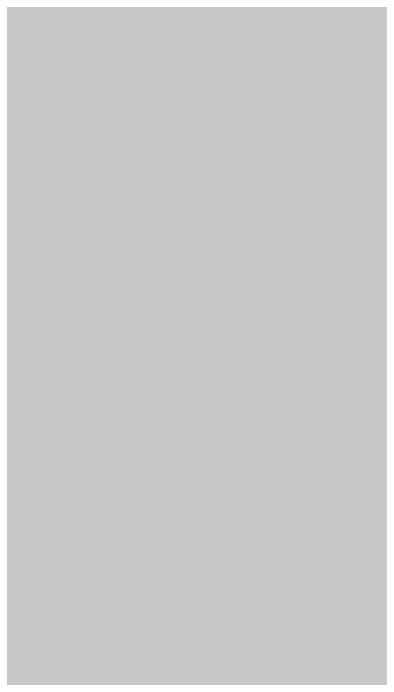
# Model space of a CAD drawing. Extents: x -5280327 to 29700, y -3925683 to 5564800.
# Drawn here: x 17588.1 to 17804.1, y 2974 to 3365.2 of the extents above; entities that cross this region are included whole.
import ezdxf

# ---------------------------------------------------------------- set-up
doc = ezdxf.new("R2010")
doc.units = 0
doc.linetypes.add('6', pattern=[2640.8740234375, 1320.43701171875, -1320.43701171875])
doc.layers.get('0').update_dxf_attribs({"linetype": 'CONTINUOUS'})

msp = doc.modelspace()

# ---------------------------------------------------------------- linework, layer by layer
at = {"color": 7, "linetype": '6', "const_width": 10343.08203125}
msp.add_lwpolyline([(0, 29405.619140625), (24528.31640625, 0)], dxfattribs=at)
msp.add_lwpolyline([(0, 29405.619140625), (24528.31640625, 0)], dxfattribs=at)

doc.saveas('drawing.dxf')
